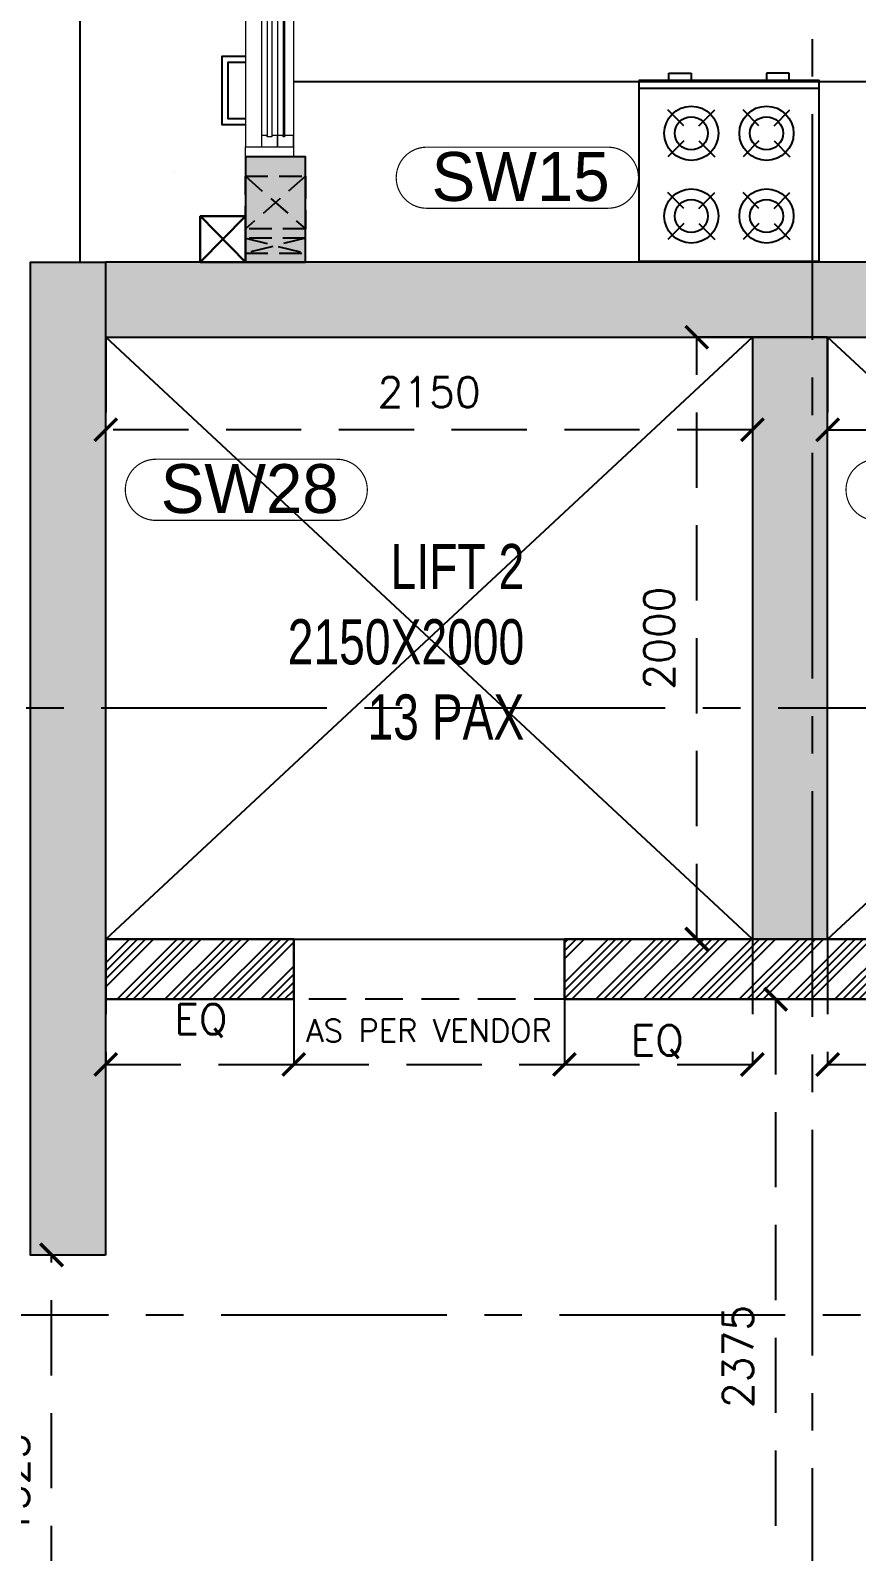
# Model space of a CAD drawing. Header units: millimetres. Extents: x 1181448 to 1317632, y -5734806 to -5633961.
# Drawn here: x 1200042 to 1202789, y -5714835 to -5709780 of the extents above; entities that cross this region are included whole.
import ezdxf

# ---------------------------------------------------------------- set-up
doc = ezdxf.new("R2010")
doc.units = ezdxf.units.MM
doc.header["$LTSCALE"] = 1000
doc.header["$MEASUREMENT"] = 0
for name, pattern in [('2BHK-A - BACK$1$HIDDEN', [0.375, 0.25, -0.125]), ('AUDIT_D_120904163729-0', [0]), ('T8 - TYPICAL FLOOR CORE$0$T10-TYPICAL FLOOR CORE$0$HIDDEN', [0.375, 0.25, -0.125]), ('T8 - TYPICAL FLOOR CORE$1$( Hidden )', [0.375, 0.25, -0.125]), ('T8 - TYPICAL FLOOR CORE$1$HIDDEN', [0.375, 0.25, -0.125]), ('T8_REFUGE COLUMNS$0$CENTER2', [1.125, 0.75, -0.125, 0.125, -0.125])]:
    doc.linetypes.add(name, pattern=pattern)
doc.layers.get('0').update_dxf_attribs({"linetype": 'AUDIT_D_120904163729-0'})
for name, color, linetype in [('2BHK-A - BACK$0$a-KIT FIX', 251, 'Continuous'), ('A_dim', 1, 'Continuous'), ('T8 - TYPICAL FLOOR CORE$0$A-DIMENSIONS', 2, 'T8 - TYPICAL FLOOR CORE$1$HIDDEN'), ('T8 - TYPICAL FLOOR CORE$0$T10-TYPICAL FLOOR CORE$0$A-SLAB SUNK-AC LEDGES', 251, 'T8 - TYPICAL FLOOR CORE$0$T10-TYPICAL FLOOR CORE$0$HIDDEN'), ('T8 - TYPICAL FLOOR CORE$1$a-beam 2', 50, 'Continuous'), ('T8 - TYPICAL FLOOR CORE$1$A-SLAB SUNK-AC LEDGES', 251, 'T8 - TYPICAL FLOOR CORE$1$HIDDEN'), ('T8 - TYPICAL FLOOR CORE$1$CUT-OUT', 49, 'Continuous'), ('T8(T9 IS SIMILAR) - REFUGE FLOOR$1$A_rail', 253, 'Continuous'), ('T8_REFUGE COLUMNS$0$A-CENTERLINE', 193, 'T8_REFUGE COLUMNS$0$CENTER2'), ('T8_REFUGE COLUMNS$0$A-SHEAR WALL THICKENING', 3, 'Continuous'), ('T8_REFUGE COLUMNS$1$A-RCC COLS', 3, 'Continuous')]:
    doc.layers.add(name, color=color, linetype=linetype)
for name, color, linetype, lineweight in [('2BHK-A - BACK$1$A-WALL- 160', 6, 'Continuous', 30), ('2BHK-A - BACK$1$Window', 4, 'Continuous', 20), ('T8 - TYPICAL FLOOR CORE$1$a-Text', 4, 'Continuous', 0), ('T8 - TYPICAL FLOOR CORE$1$A-WALL- 160', 6, 'Continuous', 30), ('T8 - TYPICAL FLOOR CORE$1$D&W', 8, 'Continuous', 25), ('T8(T9 IS SIMILAR) - REFUGE FLOOR$0$D&W', 8, 'Continuous', 25), ('T8_REFUGE COLUMNS$0$A-COLUMN NO size reduce', 81, 'Continuous', 25)]:
    doc.layers.add(name, color=color, linetype=linetype, lineweight=lineweight)
doc.layers.add('T8_REFUGE COLUMNS$0$COL-HATCH', color=7, linetype='Continuous', lineweight=25, true_color=0xa3a3a3)
doc.styles.add('T8 - TYPICAL FLOOR CORE$0$Romans 1', font='romans.shx', dxfattribs={"height": 100})
doc.styles.add('T8 - TYPICAL FLOOR CORE$1$ARIAL ARROW', font='swisscl.ttf')
doc.styles.add('T8_REFUGE COLUMNS$0$STANDARD', font='GOTHIC.TTF')
doc.dimstyles.new('T8 - TYPICAL FLOOR CORE$0$ALPINE S', dxfattribs={"dimscale": 0, "dimtxt": 100, "dimasz": 75, "dimexe": 0, "dimexo": 0, "dimgap": 75, "dimtad": 1, "dimdec": 0, "dimzin": 0, "dimdsep": 46, "dimtxsty": 'T8 - TYPICAL FLOOR CORE$0$Romans 1', "dimblk": 'T8 - TYPICAL FLOOR CORE$0$_ArchTick', "dimcen": 0.09, "dimclrd": 256, "dimclre": 256, "dimclrt": 7, "dimadec": 0, "dimazin": 0, "dimtfac": 1, "dimtdec": 0, "dimtofl": 0, "dimtmove": 1, "dimatfit": 0, "dimldrblk": 'T8 - TYPICAL FLOOR CORE$0$_Open90', "dimfxl": 1, "dimtolj": 1, "dimtzin": 0, "dimarcsym": 0})

# ---------------------------------------------------------------- blocks, each defined once
blk = doc.blocks.new('T8 - TYPICAL FLOOR CORE$0$_ArchTick')
at = {"color": 0, "linetype": 'ByBlock', "const_width": 0.15}
blk.add_lwpolyline([(-0.5, -0.5), (0.5, 0.5)], dxfattribs=at)
blk = doc.blocks.new('*D237')
at = {"layer": 'T8 - TYPICAL FLOOR CORE$0$A-DIMENSIONS', "linetype": 'T8 - TYPICAL FLOOR CORE$1$HIDDEN', "lineweight": -2, "transparency": 16777216}
for p, q in [((1200042.4, -5713849.6), (1200112.5, -5713849.6)), ((1199983.5, -5715375), (1200112.5, -5715375))]:
    blk.add_line(p, q, dxfattribs=at)
at = {"layer": 'T8 - TYPICAL FLOOR CORE$0$A-DIMENSIONS', "lineweight": -2, "transparency": 16777216}
blk.add_line((1200112.5, -5715375), (1200112.5, -5713849.6), dxfattribs=at)
at = {"layer": 'T8 - TYPICAL FLOOR CORE$0$A-DIMENSIONS', "linetype": 'ByBlock', "lineweight": -2, "transparency": 16777216, "xscale": 75, "yscale": 75, "zscale": 75}
for p, rotation in [((1200112.5, -5713849.6), 90), ((1200112.5, -5715375), 270)]:
    blk.add_blockref('T8 - TYPICAL FLOOR CORE$0$_ArchTick', p, dxfattribs=dict(at, rotation=rotation))
at = {"layer": 'T8 - TYPICAL FLOOR CORE$0$A-DIMENSIONS', "color": 7, "linetype": 'ByBlock', "transparency": 16777216, "insert": (1199987.5, -5714612.3), "char_height": 100, "attachment_point": 5, "rotation": 90, "style": 'T8 - TYPICAL FLOOR CORE$0$Romans 1'}
blk.add_mtext('\\A1;1525', dxfattribs=at)
blk = doc.blocks.new('T8 - TYPICAL FLOOR CORE$0$_Open90')
at = {"color": 0, "linetype": 'ByBlock', "lineweight": -2}
for p, q in [((0, 0), (-1, 0)), ((-0.5, 0.5), (0, 0)), ((0, 0), (-0.5, -0.5))]:
    blk.add_line(p, q, dxfattribs=at)
blk = doc.blocks.new('*D238')
at = {"layer": 'T8 - TYPICAL FLOOR CORE$0$A-DIMENSIONS', "linetype": 'T8 - TYPICAL FLOOR CORE$1$HIDDEN', "lineweight": -2, "transparency": 16777216}
for p, q in [((1202567.4, -5712999.6), (1202519.3, -5712999.6)), ((1202567.4, -5715375), (1202519.3, -5715375))]:
    blk.add_line(p, q, dxfattribs=at)
at = {"layer": 'T8 - TYPICAL FLOOR CORE$0$A-DIMENSIONS', "lineweight": -2, "transparency": 16777216}
blk.add_line((1202519.3, -5712999.6), (1202519.3, -5715375), dxfattribs=at)
at = {"layer": 'T8 - TYPICAL FLOOR CORE$0$A-DIMENSIONS', "linetype": 'ByBlock', "lineweight": -2, "transparency": 16777216, "xscale": 75, "yscale": 75, "zscale": 75}
for p, rotation in [((1202519.3, -5712999.6), 90), ((1202519.3, -5715375), 270)]:
    blk.add_blockref('T8 - TYPICAL FLOOR CORE$0$_ArchTick', p, dxfattribs=dict(at, rotation=rotation))
at = {"layer": 'T8 - TYPICAL FLOOR CORE$0$A-DIMENSIONS', "color": 7, "linetype": 'ByBlock', "transparency": 16777216, "insert": (1202394.3, -5714187.3), "char_height": 100, "attachment_point": 5, "rotation": 90, "style": 'T8 - TYPICAL FLOOR CORE$0$Romans 1'}
blk.add_mtext('\\A1;2375', dxfattribs=at)
blk = doc.blocks.new('*D239')
at = {"layer": 'T8 - TYPICAL FLOOR CORE$0$A-DIMENSIONS', "linetype": 'T8 - TYPICAL FLOOR CORE$1$HIDDEN', "lineweight": -2, "transparency": 16777216}
for p, q in [((1202442.4, -5710799.7), (1202257.1, -5710799.7)), ((1202442.4, -5712799.6), (1202257.1, -5712799.6))]:
    blk.add_line(p, q, dxfattribs=at)
at = {"layer": 'T8 - TYPICAL FLOOR CORE$0$A-DIMENSIONS', "lineweight": -2, "transparency": 16777216}
blk.add_line((1202257.1, -5712799.6), (1202257.1, -5710799.7), dxfattribs=at)
at = {"layer": 'T8 - TYPICAL FLOOR CORE$0$A-DIMENSIONS', "linetype": 'ByBlock', "lineweight": -2, "transparency": 16777216, "xscale": 75, "yscale": 75, "zscale": 75}
for p, rotation in [((1202257.1, -5710799.7), 90), ((1202257.1, -5712799.6), 270)]:
    blk.add_blockref('T8 - TYPICAL FLOOR CORE$0$_ArchTick', p, dxfattribs=dict(at, rotation=rotation))
at = {"layer": 'T8 - TYPICAL FLOOR CORE$0$A-DIMENSIONS', "color": 7, "linetype": 'ByBlock', "transparency": 16777216, "insert": (1202132.1, -5711799.6), "char_height": 100, "attachment_point": 5, "rotation": 90, "style": 'T8 - TYPICAL FLOOR CORE$0$Romans 1'}
blk.add_mtext('\\A1;2000', dxfattribs=at)
blk = doc.blocks.new('*D240')
at = {"layer": 'T8 - TYPICAL FLOOR CORE$0$A-DIMENSIONS', "linetype": 'T8 - TYPICAL FLOOR CORE$1$HIDDEN', "lineweight": -2, "transparency": 16777216}
for p, q in [((1200292.4, -5710799.7), (1200292.4, -5711107.1)), ((1202442.4, -5710799.7), (1202442.4, -5711107.1))]:
    blk.add_line(p, q, dxfattribs=at)
at = {"layer": 'T8 - TYPICAL FLOOR CORE$0$A-DIMENSIONS', "lineweight": -2, "transparency": 16777216}
blk.add_line((1202442.4, -5711107.1), (1200292.4, -5711107.1), dxfattribs=at)
at = {"layer": 'T8 - TYPICAL FLOOR CORE$0$A-DIMENSIONS', "linetype": 'ByBlock', "lineweight": -2, "transparency": 16777216, "xscale": 75, "yscale": 75, "zscale": 75, "rotation": 180}
blk.add_blockref('T8 - TYPICAL FLOOR CORE$0$_ArchTick', (1200292.4, -5711107.1), dxfattribs=at)
at = {"layer": 'T8 - TYPICAL FLOOR CORE$0$A-DIMENSIONS', "linetype": 'ByBlock', "lineweight": -2, "transparency": 16777216, "xscale": 75, "yscale": 75, "zscale": 75}
blk.add_blockref('T8 - TYPICAL FLOOR CORE$0$_ArchTick', (1202442.4, -5711107.1), dxfattribs=at)
at = {"layer": 'T8 - TYPICAL FLOOR CORE$0$A-DIMENSIONS', "color": 7, "linetype": 'ByBlock', "transparency": 16777216, "insert": (1201367.4, -5710982.1), "char_height": 100, "attachment_point": 5, "style": 'T8 - TYPICAL FLOOR CORE$0$Romans 1'}
blk.add_mtext('\\A1;2150', dxfattribs=at)
blk = doc.blocks.new('*D241')
at = {"layer": 'T8 - TYPICAL FLOOR CORE$0$A-DIMENSIONS', "linetype": 'T8 - TYPICAL FLOOR CORE$1$HIDDEN', "lineweight": -2, "transparency": 16777216}
for p, q in [((1202692.4, -5710799.7), (1202692.4, -5711107.1)), ((1204842.3, -5710799.5), (1204842.3, -5711107.1))]:
    blk.add_line(p, q, dxfattribs=at)
at = {"layer": 'T8 - TYPICAL FLOOR CORE$0$A-DIMENSIONS', "lineweight": -2, "transparency": 16777216}
blk.add_line((1202692.4, -5711107.1), (1204842.3, -5711107.1), dxfattribs=at)
at = {"layer": 'T8 - TYPICAL FLOOR CORE$0$A-DIMENSIONS', "linetype": 'ByBlock', "lineweight": -2, "transparency": 16777216, "xscale": 75, "yscale": 75, "zscale": 75, "rotation": 180}
blk.add_blockref('T8 - TYPICAL FLOOR CORE$0$_ArchTick', (1202692.4, -5711107.1), dxfattribs=at)
at = {"layer": 'T8 - TYPICAL FLOOR CORE$0$A-DIMENSIONS', "linetype": 'ByBlock', "lineweight": -2, "transparency": 16777216, "xscale": 75, "yscale": 75, "zscale": 75}
blk.add_blockref('T8 - TYPICAL FLOOR CORE$0$_ArchTick', (1204842.3, -5711107.1), dxfattribs=at)
at = {"layer": 'T8 - TYPICAL FLOOR CORE$0$A-DIMENSIONS', "color": 7, "linetype": 'ByBlock', "transparency": 16777216, "insert": (1203767.4, -5710982.1), "char_height": 100, "attachment_point": 5, "style": 'T8 - TYPICAL FLOOR CORE$0$Romans 1'}
blk.add_mtext('\\A1;2150', dxfattribs=at)
blk = doc.blocks.new('*D214')
at = {"layer": 'T8 - TYPICAL FLOOR CORE$0$A-DIMENSIONS', "linetype": 'T8 - TYPICAL FLOOR CORE$1$HIDDEN', "lineweight": -2, "transparency": 16777216}
for p, q in [((1200917.4, -5712949.6), (1200917.4, -5713216.5)), ((1201817.4, -5712949.6), (1201817.4, -5713216.5))]:
    blk.add_line(p, q, dxfattribs=at)
at = {"layer": 'T8 - TYPICAL FLOOR CORE$0$A-DIMENSIONS', "lineweight": -2, "transparency": 16777216}
blk.add_line((1200917.4, -5713216.5), (1201817.4, -5713216.5), dxfattribs=at)
at = {"layer": 'T8 - TYPICAL FLOOR CORE$0$A-DIMENSIONS', "linetype": 'ByBlock', "lineweight": -2, "transparency": 16777216, "xscale": 75, "yscale": 75, "zscale": 75, "rotation": 180}
blk.add_blockref('T8 - TYPICAL FLOOR CORE$0$_ArchTick', (1200917.4, -5713216.5), dxfattribs=at)
at = {"layer": 'T8 - TYPICAL FLOOR CORE$0$A-DIMENSIONS', "linetype": 'ByBlock', "lineweight": -2, "transparency": 16777216, "xscale": 75, "yscale": 75, "zscale": 75}
blk.add_blockref('T8 - TYPICAL FLOOR CORE$0$_ArchTick', (1201817.4, -5713216.5), dxfattribs=at)
at = {"layer": 'T8 - TYPICAL FLOOR CORE$0$A-DIMENSIONS', "color": 7, "linetype": 'ByBlock', "transparency": 16777216, "insert": (1201367.4, -5713104), "char_height": 100, "attachment_point": 5, "style": 'T8 - TYPICAL FLOOR CORE$0$Romans 1'}
blk.add_mtext('\\A1;{\\H0.75x;AS PER VENDOR}', dxfattribs=at)
blk = doc.blocks.new('*D217')
at = {"layer": 'T8 - TYPICAL FLOOR CORE$0$A-DIMENSIONS', "linetype": 'T8 - TYPICAL FLOOR CORE$1$HIDDEN', "lineweight": -2, "transparency": 16777216}
for p, q in [((1200292.4, -5712799.6), (1200292.4, -5713216.5)), ((1200917.4, -5712799.6), (1200917.4, -5713216.5))]:
    blk.add_line(p, q, dxfattribs=at)
at = {"layer": 'T8 - TYPICAL FLOOR CORE$0$A-DIMENSIONS', "lineweight": -2, "transparency": 16777216}
blk.add_line((1200292.4, -5713216.5), (1200917.4, -5713216.5), dxfattribs=at)
at = {"layer": 'T8 - TYPICAL FLOOR CORE$0$A-DIMENSIONS', "linetype": 'ByBlock', "lineweight": -2, "transparency": 16777216, "xscale": 75, "yscale": 75, "zscale": 75, "rotation": 180}
blk.add_blockref('T8 - TYPICAL FLOOR CORE$0$_ArchTick', (1200292.4, -5713216.5), dxfattribs=at)
at = {"layer": 'T8 - TYPICAL FLOOR CORE$0$A-DIMENSIONS', "linetype": 'ByBlock', "lineweight": -2, "transparency": 16777216, "xscale": 75, "yscale": 75, "zscale": 75}
blk.add_blockref('T8 - TYPICAL FLOOR CORE$0$_ArchTick', (1200917.4, -5713216.5), dxfattribs=at)
at = {"layer": 'T8 - TYPICAL FLOOR CORE$0$A-DIMENSIONS', "color": 7, "linetype": 'ByBlock', "transparency": 16777216, "insert": (1200608.6, -5713070.8), "char_height": 100, "attachment_point": 5, "style": 'T8 - TYPICAL FLOOR CORE$0$Romans 1'}
blk.add_mtext('\\A1;EQ', dxfattribs=at)
blk = doc.blocks.new('*D218')
at = {"layer": 'T8 - TYPICAL FLOOR CORE$0$A-DIMENSIONS', "linetype": 'T8 - TYPICAL FLOOR CORE$1$HIDDEN', "lineweight": -2, "transparency": 16777216}
for p, q in [((1201817.4, -5712799.6), (1201817.4, -5713216.5)), ((1202442.1, -5712799.6), (1202442.1, -5713216.5))]:
    blk.add_line(p, q, dxfattribs=at)
at = {"layer": 'T8 - TYPICAL FLOOR CORE$0$A-DIMENSIONS', "lineweight": -2, "transparency": 16777216}
blk.add_line((1201817.4, -5713216.5), (1202442.1, -5713216.5), dxfattribs=at)
at = {"layer": 'T8 - TYPICAL FLOOR CORE$0$A-DIMENSIONS', "linetype": 'ByBlock', "lineweight": -2, "transparency": 16777216, "xscale": 75, "yscale": 75, "zscale": 75, "rotation": 180}
blk.add_blockref('T8 - TYPICAL FLOOR CORE$0$_ArchTick', (1201817.4, -5713216.5), dxfattribs=at)
at = {"layer": 'T8 - TYPICAL FLOOR CORE$0$A-DIMENSIONS', "linetype": 'ByBlock', "lineweight": -2, "transparency": 16777216, "xscale": 75, "yscale": 75, "zscale": 75}
blk.add_blockref('T8 - TYPICAL FLOOR CORE$0$_ArchTick', (1202442.1, -5713216.5), dxfattribs=at)
at = {"layer": 'T8 - TYPICAL FLOOR CORE$0$A-DIMENSIONS', "color": 7, "linetype": 'ByBlock', "transparency": 16777216, "insert": (1202125.6, -5713141.1), "char_height": 100, "attachment_point": 5, "style": 'T8 - TYPICAL FLOOR CORE$0$Romans 1'}
blk.add_mtext('\\A1;EQ', dxfattribs=at)
blk = doc.blocks.new('*D219')
at = {"layer": 'T8 - TYPICAL FLOOR CORE$0$A-DIMENSIONS', "linetype": 'T8 - TYPICAL FLOOR CORE$1$HIDDEN', "lineweight": -2, "transparency": 16777216}
for p, q in [((1202692.4, -5712799.6), (1202692.4, -5713216.5)), ((1203317.4, -5712799.6), (1203317.4, -5713216.5))]:
    blk.add_line(p, q, dxfattribs=at)
at = {"layer": 'T8 - TYPICAL FLOOR CORE$0$A-DIMENSIONS', "lineweight": -2, "transparency": 16777216}
blk.add_line((1202692.4, -5713216.5), (1203317.4, -5713216.5), dxfattribs=at)
at = {"layer": 'T8 - TYPICAL FLOOR CORE$0$A-DIMENSIONS', "linetype": 'ByBlock', "lineweight": -2, "transparency": 16777216, "xscale": 75, "yscale": 75, "zscale": 75, "rotation": 180}
blk.add_blockref('T8 - TYPICAL FLOOR CORE$0$_ArchTick', (1202692.4, -5713216.5), dxfattribs=at)
at = {"layer": 'T8 - TYPICAL FLOOR CORE$0$A-DIMENSIONS', "linetype": 'ByBlock', "lineweight": -2, "transparency": 16777216, "xscale": 75, "yscale": 75, "zscale": 75}
blk.add_blockref('T8 - TYPICAL FLOOR CORE$0$_ArchTick', (1203317.4, -5713216.5), dxfattribs=at)
at = {"layer": 'T8 - TYPICAL FLOOR CORE$0$A-DIMENSIONS', "color": 7, "linetype": 'ByBlock', "transparency": 16777216, "insert": (1203008.5, -5713137.2), "char_height": 100, "attachment_point": 5, "style": 'T8 - TYPICAL FLOOR CORE$0$Romans 1'}
blk.add_mtext('\\A1;EQ', dxfattribs=at)
blk = doc.blocks.new('T8_REFUGE COLUMNS$0$A$C277F3394')
at = {"layer": 'T8_REFUGE COLUMNS$0$A-SHEAR WALL THICKENING', "linetype": 'ByBlock', "true_color": 0xa3a3a3}
h = blk.add_hatch(color=253, dxfattribs=at)
h.dxf.hatch_style = 1
h.paths.add_polyline_path([(-4335.5, 8675.2), (-4135.5, 8675.2), (-4135.5, 9025.2), (-4335.5, 9025.2)])
at = {"layer": 'T8_REFUGE COLUMNS$0$A-SHEAR WALL THICKENING', "linetype": 'ByBlock'}
blk.add_lwpolyline([(-4335.5, 8675.2), (-4135.5, 8675.2), (-4135.5, 9025.2), (-4335.5, 9025.2)], close=True, dxfattribs=at)
blk = doc.blocks.new('T8_REFUGE COLUMNS$0$A$C46A13422')
at = {"layer": 'T8_REFUGE COLUMNS$0$A-SHEAR WALL THICKENING', "linetype": 'ByBlock'}
blk.add_blockref('T8_REFUGE COLUMNS$0$A$C277F3394', (-5609.8, -7500), dxfattribs=at)
blk = doc.blocks.new('T8_REFUGE COLUMNS')
at = {"layer": 'T8_REFUGE COLUMNS$0$COL-HATCH', "linetype": 'ByBlock'}
h = blk.add_hatch(color=256, dxfattribs=at)
h.dxf.hatch_style = 1
h.paths.add_polyline_path([(1200042.1, -5713849.9), (1200042.1, -5710549.9), (1205092.1, -5710549.9), (1205092.1, -5712999.9), (1204842.1, -5712999.9), (1204842, -5710799.9), (1200292.1, -5710799.9), (1200292.1, -5713849.9)])
h = blk.add_hatch(color=256, dxfattribs=at)
h.dxf.hatch_style = 1
h.paths.add_polyline_path([(1202442.1, -5712799.9), (1202692.1, -5712799.9), (1202692.1, -5710799.9), (1202442.1, -5710799.9)], flags=17)
at = {"layer": 'T8_REFUGE COLUMNS$0$A-CENTERLINE'}
for p, q in [((1202642.1, -5728808.5), (1202642.1, -5698573.6)), ((1223527.8, -5712032.4), (1182137.1, -5712032.4)), ((1229551.2, -5714049.9), (1182156.9, -5714049.9))]:
    blk.add_line(p, q, dxfattribs=at)
at = {"layer": 'T8_REFUGE COLUMNS$0$A-COLUMN NO size reduce', "linetype": 'ByBlock', "const_width": 3.9}
for points in [[(1201359.7, -5710371, -1), (1201359.7, -5710167.9), (1201962.1, -5710167.9, -1), (1201962.1, -5710371)], [(1200459.1, -5711408.3, -1), (1200459.1, -5711205.1), (1201060.5, -5711205.1, -1), (1201060.5, -5711408.3)], [(1202855.1, -5711408.3, -1), (1202855.1, -5711205.1), (1203413.6, -5711205.1, -1), (1203413.6, -5711408.3)]]:
    blk.add_lwpolyline(points, format="xyb", close=True, dxfattribs=at)
at = {"layer": 'T8_REFUGE COLUMNS$1$A-RCC COLS', "linetype": 'ByBlock'}
for points in [[(1200292.1, -5713849.9), (1200042.1, -5713849.9), (1200042.1, -5710549.9), (1200292.1, -5710549.9)], [(1200292.2, -5710799.9), (1204842.1, -5710799.9), (1204842.1, -5710549.9), (1200292.2, -5710549.9)], [(1202442.1, -5712799.9), (1202692.1, -5712799.9), (1202692.1, -5710799.9), (1202442.1, -5710799.9)]]:
    blk.add_lwpolyline(points, close=True, dxfattribs=at)
blk.add_blockref('T8_REFUGE COLUMNS$0$A$C46A13422', (1210702.1, -5711724.9), dxfattribs=at)
at = {"layer": 'T8_REFUGE COLUMNS$0$A-COLUMN NO size reduce', "linetype": 'ByBlock', "char_height": 162.5, "attachment_point": 1, "style": 'T8_REFUGE COLUMNS$0$STANDARD'}
for s, insert in [('SW15', (1201375.9, -5710184.1)), ('SW28', (1200475.3, -5711221.3))]:
    blk.add_mtext_dynamic_manual_height_columns(s, width=444.685, gutter_width=500, heights=[0], dxfattribs=dict(at, insert=insert))
blk = doc.blocks.new('2BHK-A - BACK$1$1500')
at = {"layer": '2BHK-A - BACK$1$Window', "color": 1, "lineweight": 13}
for p, q in [((1149540.7, -5694418.8), (1148842.5, -5694418.8)), ((1150239, -5694418.8), (1149578.2, -5694418.8)), ((1148842.5, -5694472.2), (1148842.5, -5694472.2)), ((1149540.7, -5694472.2), (1148880, -5694472.2)), ((1150239, -5694472.2), (1149578.2, -5694472.2)), ((1148842.5, -5694525.5), (1148880, -5694525.5)), ((1149540.7, -5694525.5), (1148880, -5694525.5)), ((1149578.2, -5694525.5), (1150276.5, -5694525.5)), ((1150276.5, -5694578.8), (1148842.5, -5694578.8)), ((1149540.7, -5694578.8), (1148880, -5694578.8))]:
    blk.add_line(p, q, dxfattribs=at)
at = {"layer": '2BHK-A - BACK$1$Window', "color": 5, "lineweight": 13}
for p, q in [((1150239, -5694437.4), (1149578.2, -5694437.4)), ((1149540.7, -5694490.7), (1148880, -5694490.7)), ((1150239, -5694453.6), (1149578.2, -5694453.6)), ((1149540.7, -5694506.9), (1148880, -5694506.9)), ((1149540.7, -5694544.1), (1148880, -5694544.1)), ((1149540.7, -5694548.6), (1148880, -5694548.6))]:
    blk.add_line(p, q, dxfattribs=at)
at = {"layer": '2BHK-A - BACK$1$Window', "color": 4, "lineweight": 13}
for points in [[(1148842.5, -5694578.8), (1148809.5, -5694578.8), (1148809.5, -5694418.8), (1148842.5, -5694418.8)], [(1149578.2, -5694437.4), (1149578.2, -5694418.8), (1149540.7, -5694418.8), (1149540.7, -5694472.2), (1149578.2, -5694472.2), (1149578.2, -5694453.6), (1149573.7, -5694453.6), (1149573.7, -5694437.4)], [(1150239, -5694437.4), (1150239, -5694418.8), (1150276.5, -5694418.8), (1150276.5, -5694472.2), (1150239, -5694472.2), (1150239, -5694453.6), (1150243.5, -5694453.6), (1150243.5, -5694437.4)], [(1150309.5, -5694418.8), (1150276.5, -5694418.8), (1150276.5, -5694578.8), (1150309.5, -5694578.8)], [(1148880, -5694490.7), (1148880, -5694472.2), (1148842.5, -5694472.2), (1148842.5, -5694525.5), (1148880, -5694525.5), (1148880, -5694506.9), (1148875.5, -5694506.9), (1148875.5, -5694490.7)], [(1149540.7, -5694490.7), (1149540.7, -5694472.2), (1149578.2, -5694472.2), (1149578.2, -5694525.5), (1149540.7, -5694525.5), (1149540.7, -5694506.9), (1149545.2, -5694506.9), (1149545.2, -5694490.7)], [(1148880, -5694544.1), (1148880, -5694525.5), (1148842.5, -5694525.5), (1148842.5, -5694578.8), (1148880, -5694578.8), (1148880, -5694548.6), (1148875.5, -5694548.6), (1148875.5, -5694544.1)], [(1149540.7, -5694544.1), (1149540.7, -5694525.5), (1149578.2, -5694525.5), (1149578.2, -5694578.8), (1149540.7, -5694578.8), (1149540.7, -5694548.6), (1149545.2, -5694548.6), (1149545.2, -5694544.1)]]:
    blk.add_lwpolyline(points, close=True, dxfattribs=at)
blk = doc.blocks.new('2BHK-A - BACK$0$RANGE-flat-1')
at = {"color": 0, "linetype": 'ByBlock'}
for p, q in [((-575, -600), (-575, 0)), ((-600, -100), (-625, -100)), ((-625, -100), (-625, -175)), ((-450, -150), (-502.8, -97.2)), ((-400, -150), (-347.2, -97.2)), ((-175, -150), (-227.8, -97.2)), ((-125, -150), (-72.2, -97.2)), ((-625, -175), (-600, -175)), ((-450, -200), (-502.8, -252.8)), ((-400, -200), (-347.2, -252.8)), ((-175, -200), (-227.8, -252.8)), ((-125, -200), (-72.2, -252.8)), ((-450, -400), (-502.8, -347.2)), ((-400, -400), (-347.2, -347.2)), ((-175, -400), (-227.8, -347.2)), ((-125, -400), (-72.2, -347.2)), ((-625, -425), (-600, -425)), ((-625, -500), (-625, -425)), ((-450, -450), (-502.8, -502.8)), ((-400, -450), (-347.2, -502.8)), ((-175, -450), (-227.8, -502.8)), ((-125, -450), (-72.2, -502.8)), ((-600, -500), (-625, -500))]:
    blk.add_line(p, q, dxfattribs=at)
blk.add_lwpolyline([(-600, -600), (0, -600), (0, 0), (-600, 0)], close=True, dxfattribs=at)
for centre, radius in [((-425, -175), 90), ((-150, -175), 90), ((-425, -175), 55), ((-150, -175), 55), ((-425, -425), 90), ((-150, -425), 90), ((-425, -425), 55), ((-150, -425), 55)]:
    blk.add_circle(centre, radius, dxfattribs=at)
blk = doc.blocks.new('2BHK-A - BACK')
at = {"linetype": '2BHK-A - BACK$1$HIDDEN', "ltscale": 0.3}
for p, q in [((1200756.6, -5710264.4), (1200956.7, -5710439.4, 0.6)), ((1200956.7, -5710264.4, 0.6), (1200756.7, -5710439.4)), ((1200756.7, -5710470.4), (1200956.7, -5710520.4)), ((1200956.7, -5710470.4), (1200756.7, -5710520.4))]:
    blk.add_line(p, q, dxfattribs=at)
at = {"linetype": 'ByBlock'}
for points in [[(1200756.7, -5710094.1), (1200679, -5710094.1), (1200679, -5709865.9), (1200756.7, -5709865.9)], [(1200756.7, -5710074.1), (1200699, -5710074.1), (1200699, -5709885.9), (1200756.7, -5709885.9)]]:
    blk.add_lwpolyline(points, dxfattribs=at)
at = {"linetype": '2BHK-A - BACK$1$HIDDEN', "ltscale": 0.3}
for points in [[(1200956.7, -5710439.4), (1200756.7, -5710439.4), (1200756.7, -5710264.4), (1200956.7, -5710264.4)], [(1200756.7, -5710520.4), (1200956.7, -5710520.4), (1200956.7, -5710470.4), (1200756.7, -5710470.4)]]:
    blk.add_lwpolyline(points, close=True, dxfattribs=at)
at = {"layer": '2BHK-A - BACK$0$a-KIT FIX', "color": 1}
blk.add_line((1200917.1, -5709949.5), (1203922.1, -5709949.5), dxfattribs=at)
at = {"layer": '2BHK-A - BACK$1$A-WALL- 160', "color": 5, "linetype": '2BHK-A - BACK$1$HIDDEN', "ltscale": 0.3}
blk.add_line((1200757.1, -5710024.2), (1200757.2, -5710024.2), dxfattribs=at)
at = {"layer": '2BHK-A - BACK$1$A-WALL- 160', "color": 5, "ltscale": 0.3}
for p, q in [((1200516.2, -5710250.2), (1200516.3, -5710250.2)), ((1200607.2, -5710549.4), (1200756.7, -5710397.7, 0.6)), ((1200756.7, -5710549.6, 0), (1200607.2, -5710397.7, 0.6))]:
    blk.add_line(p, q, dxfattribs=at)
blk.add_lwpolyline([(1200756.7, -5710397.7), (1200756.7, -5710549.6), (1200606.7, -5710549.6), (1200606.7, -5710397.7)], close=True, dxfattribs=at)
at = {"layer": '2BHK-A - BACK$0$a-KIT FIX', "extrusion": (0, 0, -1), "xscale": -1, "zscale": -1, "rotation": 90}
blk.add_blockref('2BHK-A - BACK$0$RANGE-flat-1', (-1202664.2, -5710546.8), dxfattribs=at)
at = {"layer": '2BHK-A - BACK$1$A-WALL- 160', "linetype": 'ByBlock', "rotation": 90}
blk.add_blockref('2BHK-A - BACK$1$1500', (-4493661.7, -6859009), dxfattribs=at)
blk = doc.blocks.new('T8 - TYPICAL FLOOR CORE')
at = {"layer": 'T8 - TYPICAL FLOOR CORE$0$T10-TYPICAL FLOOR CORE$0$A-SLAB SUNK-AC LEDGES', "linetype": 'ByBlock'}
h = blk.add_hatch(dxfattribs=at)
h.set_pattern_fill('ANSI34', color=256, scale=150)
h.paths.add_polyline_path([(1207452.3, -5713624), (1207652.3, -5713624), (1207652.3, -5713122.9), (1207452.3, -5713122.9)])
h.paths.add_polyline_path([(1207452.3, -5712222.9), (1207652.3, -5712222.9), (1207652.3, -5711724), (1207452.3, -5711724)])
h.paths.add_polyline_path([(1200292.4, -5712999.6), (1200917.4, -5712999.6), (1200917.4, -5712799.6), (1200292.4, -5712799.6)])
h.paths.add_polyline_path([(1201817.4, -5712999.6), (1203317.4, -5712999.6), (1203317.4, -5712799.6), (1201817.4, -5712799.6)])
h.paths.add_polyline_path([(1204217.4, -5712999.6), (1204842.3, -5712999.6), (1204842.3, -5712799.6), (1204217.4, -5712799.6)])
h.paths.add_polyline_path([(1204367.2, -5717174), (1204842.2, -5717174), (1204842.2, -5716974), (1204367.2, -5716974)])
h.paths.add_polyline_path([(1202992.1, -5717174), (1203467.2, -5717174), (1203467.2, -5716974), (1202992.1, -5716974)])
at = {"layer": 'T8 - TYPICAL FLOOR CORE$1$a-beam 2', "color": 8, "linetype": 'T8 - TYPICAL FLOOR CORE$1$( Hidden )', "ltscale": 0.5}
blk.add_line((1204842.3, -5712999.6), (1200292.4, -5712999.6), dxfattribs=at)
at = {"layer": 'T8 - TYPICAL FLOOR CORE$1$A-SLAB SUNK-AC LEDGES', "linetype": 'ByBlock'}
blk.add_line((1200207.4, -5710549.9), (1200207.4, -5708700.5), dxfattribs=at)
at = {"layer": 'T8 - TYPICAL FLOOR CORE$1$A-WALL- 160', "linetype": 'ByBlock'}
for p, q in [((1200917.4, -5712799.6), (1200292.4, -5712799.6)), ((1200917.4, -5712999.6), (1200917.4, -5712799.6)), ((1202692.4, -5712799.6), (1201817.4, -5712799.6)), ((1201817.4, -5712999.6), (1201817.4, -5712799.6)), ((1203317.4, -5712799.6), (1202692.4, -5712799.6)), ((1200917.4, -5712999.6), (1200292.4, -5712999.6)), ((1203317.4, -5712999.6), (1201817.4, -5712999.6)), ((1203317.4, -5712999.6), (1202692.4, -5712999.6))]:
    blk.add_line(p, q, dxfattribs=at)
at = {"layer": 'T8 - TYPICAL FLOOR CORE$1$CUT-OUT'}
for p, q in [((1202442.4, -5712799.6), (1200292.4, -5710799.6)), ((1200292.4, -5712799.6), (1202442.4, -5710799.7)), ((1202692.4, -5712799.6), (1204842.3, -5710799.5)), ((1204842.3, -5712799.6), (1202692.4, -5710799.7))]:
    blk.add_line(p, q, dxfattribs=at)
at = {"layer": 'T8 - TYPICAL FLOOR CORE$1$D&W', "linetype": 'ByBlock'}
blk.add_line((1200917.4, -5712799.6), (1201817.4, -5712799.6), dxfattribs=at)
at = {"layer": 'T8 - TYPICAL FLOOR CORE$1$a-Text', "linetype": 'ByBlock', "insert": (1201683.9, -5712139), "char_height": 150, "width": 647.495, "attachment_point": 9, "style": 'T8 - TYPICAL FLOOR CORE$1$ARIAL ARROW'}
blk.add_mtext('LIFT 2\\P2150X2000\\P13 PAX', dxfattribs=at)
at = {"layer": 'T8 - TYPICAL FLOOR CORE$0$A-DIMENSIONS', "linetype": 'ByBlock'}
for base, p1, p2, picture, middle in [((1202257.1, -5710799.7), (1202442.4, -5712799.6), (1202442.4, -5710799.7), '*D239', (1202132.1, -5711799.6)), ((1202519.3, -5715375), (1202567.4, -5712999.6), (1202567.4, -5715375), '*D238', (1202394.3, -5714187.3)), ((1200112.5, -5713849.6), (1199983.5, -5715375), (1200042.4, -5713849.6), '*D237', (1199987.5, -5714612.3))]:
    dim = blk.add_linear_dim(base=base, p1=p1, p2=p2, angle=90, dimstyle='T8 - TYPICAL FLOOR CORE$0$ALPINE S', override={"dimscale": 1, "dimfxl": 5, "dimarcsym": 1}, dxfattribs=at)
    dim.commit()
    dim.dimension.update_dxf_attribs({"geometry": picture, "text_midpoint": middle})
for base, p1, p2, picture, middle in [((1200292.4, -5711107.1), (1202442.4, -5710799.7), (1200292.4, -5710799.7), '*D240', (1201367.4, -5710982.1)), ((1204842.3, -5711107.1), (1202692.4, -5710799.7), (1204842.3, -5710799.5), '*D241', (1203767.4, -5710982.1))]:
    dim = blk.add_linear_dim(base=base, p1=p1, p2=p2, dimstyle='T8 - TYPICAL FLOOR CORE$0$ALPINE S', override={"dimscale": 1, "dimfxl": 5, "dimarcsym": 1}, dxfattribs=at)
    dim.commit()
    dim.dimension.update_dxf_attribs({"geometry": picture, "text_midpoint": middle})
for base, p1, p2, text, picture, middle in [((1200917.4, -5713216.5), (1200292.4, -5712799.6), (1200917.4, -5712799.6), 'EQ', '*D217', (1200608.6, -5713200.6)), ((1202442.1, -5713216.5), (1201817.4, -5712799.6), (1202442.1, -5712799.6), 'EQ', '*D218', (1202125.6, -5713270.8)), ((1203317.4, -5713216.5), (1202692.4, -5712799.6), (1203317.4, -5712799.6), 'EQ', '*D219', (1203008.5, -5713266.9)), ((1201817.4, -5713216.5), (1200917.4, -5712949.6), (1201817.4, -5712949.6), '{\\H0.75x;AS PER VENDOR}', '*D214', (1201367.4, -5713216.5))]:
    dim = blk.add_linear_dim(base=base, p1=p1, p2=p2, text=text, dimstyle='T8 - TYPICAL FLOOR CORE$0$ALPINE S', override={"dimscale": 1, "dimfxl": 5, "dimarcsym": 1}, dxfattribs=at)
    dim.commit()
    dim.dimension.update_dxf_attribs({"geometry": picture, "text_midpoint": middle, "dimtype": 128})
blk = doc.blocks.new('T8(T9 IS SIMILAR) - REFUGE FLOOR')
at = {"layer": 'T8(T9 IS SIMILAR) - REFUGE FLOOR$0$D&W', "linetype": 'ByBlock'}
blk.add_blockref('T8 - TYPICAL FLOOR CORE', (0, 0), dxfattribs=at)
blk.add_blockref('2BHK-A - BACK', (0, 0), dxfattribs=at)
at = {"layer": 'T8(T9 IS SIMILAR) - REFUGE FLOOR$1$A_rail', "linetype": 'ByBlock'}
blk.add_blockref('T8_REFUGE COLUMNS', (0, 0), dxfattribs=at)

msp = doc.modelspace()

# ---------------------------------------------------------------- block references
at = {"layer": 'A_dim', "linetype": 'ByBlock'}
msp.add_blockref('T8(T9 IS SIMILAR) - REFUGE FLOOR', (0, 0), dxfattribs=at)

doc.saveas('drawing.dxf')
